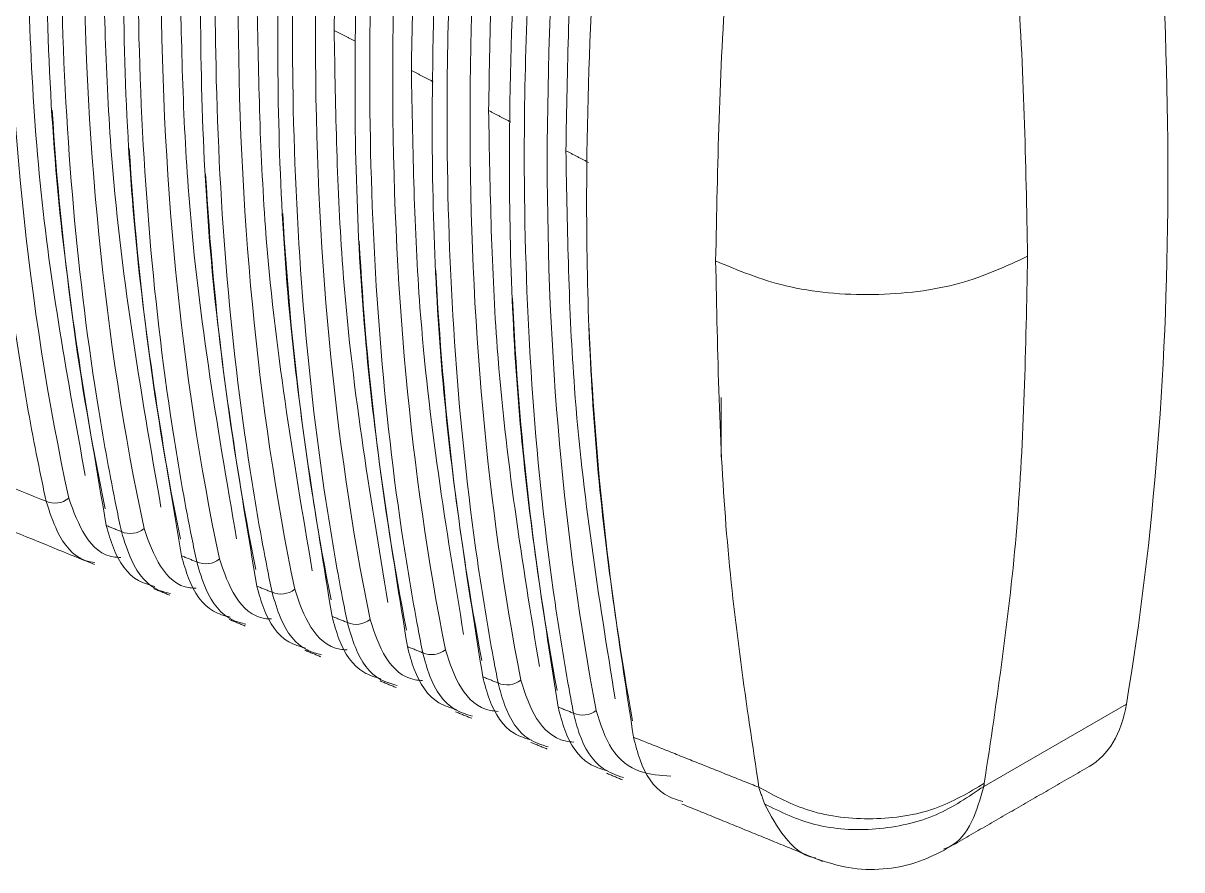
# Model space of a CAD drawing. Extents: x 12.1 to 108.7, y 1 to 80.4.
# Drawn here: x 78.387 to 79.08, y 59.605 to 60.111 of the extents above; entities that cross this region are included whole.
import ezdxf

# ---------------------------------------------------------------- set-up
doc = ezdxf.new("R2010")
doc.units = 0
doc.header["$MEASUREMENT"] = 0
doc.linetypes.add('SLD-Solid', pattern=[0])
doc.layers.add('OBJECT', color=7, linetype='CONTINUOUS')

msp = doc.modelspace()

# ---------------------------------------------------------------- linework, layer by layer
at = {"layer": 'OBJECT', "linetype": 'SLD-Solid', "lineweight": 15}
msp.add_line((78.96121, 59.65471), (79.04646, 59.70393), dxfattribs=at)
for centre, radius, start, end in [((78.40619, 59.83728), 0.01323, 246.63662, 308.80307), ((78.45117, 59.81917), 0.01326, 246.60465, 308.63111), ((78.49617, 59.80107), 0.01328, 246.57254, 308.45841), ((78.54119, 59.78299), 0.01331, 246.54028, 308.28497), ((78.58623, 59.76491), 0.01334, 246.50788, 308.11077), ((78.63128, 59.74685), 0.01337, 246.47534, 307.93582), ((78.67635, 59.7288), 0.0134, 246.44266, 307.76011), ((78.72145, 59.71076), 0.01343, 246.40983, 307.58362)]:
    msp.add_arc(centre, radius, start, end, dxfattribs=at)
for centre, major_axis, ratio, start_param, end_param in [((79.959, 61.09373), (1.12333, 1.91206), 0.582398, 2.143158, 2.577949), ((80.00284, 61.06842), (1.12168, 1.90926), 0.582398, 2.146521, 2.574586), ((80.04668, 61.04312), (1.12004, 1.90645), 0.582398, 2.149892, 2.571215), ((80.09052, 61.01781), (1.11839, 1.90365), 0.582398, 2.153271, 2.567836), ((80.13436, 60.9925), (1.11674, 1.90085), 0.582398, 2.156658, 2.564449), ((80.17821, 60.96719), (1.1151, 1.89805), 0.582398, 2.160053, 2.561054), ((80.22205, 60.94188), (1.11345, 1.89525), 0.582398, 2.163457, 2.55765), ((80.26589, 60.91658), (1.11181, 1.89245), 0.582398, 2.166868, 2.554239), ((77.56393, 60.98683), (-1.04028, 1.99674), 0.546312, 3.768959, 4.132467), ((79.95458, 61.09793), (1.094, 1.92828), 0.572321, 2.422794, 2.566341), ((79.99842, 61.07263), (1.09239, 1.92546), 0.572321, 2.422248, 2.562976), ((80.04226, 61.04732), (1.09079, 1.92263), 0.572321, 2.417411, 2.559603), ((80.0861, 61.02201), (1.08919, 1.9198), 0.572321, 2.417231, 2.556222), ((80.12994, 60.9967), (1.08758, 1.91698), 0.572321, 2.413095, 2.552833), ((80.17378, 60.97139), (1.08598, 1.91415), 0.572321, 2.409439, 2.549436), ((80.21762, 60.94608), (1.08438, 1.91133), 0.572321, 2.405364, 2.546031), ((80.26146, 60.92077), (1.08277, 1.9085), 0.572321, 2.400761, 2.542617), ((78.96704, 59.77215), (-0.05582, 0.1063), 0.548821, 3.163545, 3.76727)]:
    msp.add_ellipse(centre, major_axis=major_axis, ratio=ratio, start_param=start_param, end_param=end_param, dxfattribs=at)
for points, knots in [([(78.40095, 59.82514), (78.39993, 59.82988), (78.39487, 59.85361), (78.37597, 59.95539), (78.36019, 60.12914), (78.36557, 60.36918), (78.3891, 60.52917), (78.40095, 60.60976)], [0, 0, 0, 0, 0.0206636, 0.1033305, 0.4348053, 0.7152641, 1, 1, 1, 1]), ([(78.43686, 60.58483), (78.43588, 60.57894), (78.43097, 60.54944), (78.41267, 60.42612), (78.39776, 60.23634), (78.4033, 60.00623), (78.42562, 59.87616), (78.43686, 59.81066)], [0, 0, 0, 0, 0.020946, 0.104745, 0.440757, 0.718361, 1, 1, 1, 1]), ([(78.44591, 59.80701), (78.44491, 59.81176), (78.43993, 59.83555), (78.42136, 59.9376), (78.40632, 60.10966), (78.41204, 60.34537), (78.43456, 60.50045), (78.44591, 60.57855)], [0, 0, 0, 0, 0.021019, 0.105105, 0.442277, 0.719147, 1, 1, 1, 1]), ([(78.48181, 60.55365), (78.48085, 60.54775), (78.47602, 60.51828), (78.45805, 60.39508), (78.44385, 60.20783), (78.44971, 59.98243), (78.47107, 59.85612), (78.48181, 59.79254)], [0, 0, 0, 0, 0.021311, 0.106567, 0.448429, 0.72234, 1, 1, 1, 1]), ([(78.49089, 59.78888), (78.48991, 59.79366), (78.485, 59.81751), (78.46677, 59.91982), (78.45246, 60.09019), (78.45849, 60.32154), (78.48004, 60.47175), (78.49089, 60.54735)], [0, 0, 0, 0, 0.0213857, 0.1069417, 0.4500063, 0.7231533, 1, 1, 1, 1]), ([(78.52679, 60.52247), (78.52584, 60.51658), (78.52108, 60.48713), (78.50345, 60.36406), (78.48996, 60.17933), (78.49611, 59.95862), (78.51652, 59.83609), (78.52679, 59.77444)], [0, 0, 0, 0, 0.021688, 0.108454, 0.456371, 0.726448, 1, 1, 1, 1]), ([(78.53589, 59.77077), (78.53492, 59.77556), (78.5301, 59.79947), (78.5122, 59.90205), (78.49861, 60.07071), (78.50494, 60.29772), (78.52553, 60.44304), (78.53589, 60.51616)], [0, 0, 0, 0, 0.021766, 0.108843, 0.458007, 0.72729, 1, 1, 1, 1]), ([(78.57178, 60.4913), (78.57085, 60.48541), (78.56617, 60.45599), (78.54886, 60.33305), (78.53607, 60.15084), (78.54251, 59.93481), (78.56198, 59.81607), (78.57178, 59.75634)], [0, 0, 0, 0, 0.0220789, 0.1104079, 0.4645947, 0.7306913, 1, 1, 1, 1]), ([(78.57302, 60.10675), (78.57388, 60.15553), (78.57602, 60.27779), (78.59423, 60.40747), (78.60517, 60.4854)], [0, 0, 0, 0, 0.399041, 1, 1, 1, 1]), ([(78.58091, 59.75268), (78.57996, 59.75747), (78.57521, 59.78145), (78.55765, 59.88428), (78.54476, 60.05123), (78.55138, 60.27388), (78.57102, 60.41433), (78.58091, 60.48498)], [0, 0, 0, 0, 0.0221595, 0.1108113, 0.4662945, 0.7315643, 1, 1, 1, 1]), ([(78.61679, 60.46013), (78.61587, 60.45426), (78.61127, 60.42487), (78.5943, 60.30204), (78.58218, 60.12236), (78.58889, 59.91099), (78.60746, 59.79605), (78.61679, 59.73826)], [0, 0, 0, 0, 0.022484, 0.112433, 0.473117, 0.735079, 1, 1, 1, 1]), ([(78.62594, 59.73459), (78.62501, 59.7394), (78.62034, 59.76344), (78.60312, 59.86653), (78.59092, 60.03175), (78.59781, 60.25004), (78.61653, 60.38563), (78.62594, 60.4538)], [0, 0, 0, 0, 0.022568, 0.112852, 0.474884, 0.735984, 1, 1, 1, 1]), ([(78.61918, 60.08276), (78.62004, 60.13155), (78.62216, 60.25196), (78.63987, 60.37958), (78.65041, 60.45549)], [0, 0, 0, 0, 0.405259, 1, 1, 1, 1]), ([(78.66182, 60.42898), (78.66092, 60.42311), (78.6564, 60.39375), (78.63976, 60.27106), (78.62831, 60.09389), (78.63526, 59.88717), (78.65294, 59.77605), (78.66182, 59.72019)], [0, 0, 0, 0, 0.022904, 0.114532, 0.481954, 0.739618, 1, 1, 1, 1]), ([(78.66534, 60.05877), (78.6662, 60.10759), (78.66829, 60.22616), (78.68552, 60.35175), (78.69565, 60.42563)], [0, 0, 0, 0, 0.411755, 1, 1, 1, 1]), ([(78.671, 59.71651), (78.67008, 59.72133), (78.66549, 59.74544), (78.64861, 59.84879), (78.63709, 60.01227), (78.64423, 60.2262), (78.66204, 60.35693), (78.671, 60.42264)], [0, 0, 0, 0, 0.022991, 0.114968, 0.483791, 0.740558, 1, 1, 1, 1]), ([(78.70687, 60.39784), (78.70598, 60.39198), (78.70154, 60.36264), (78.68523, 60.24008), (78.67444, 60.06543), (78.68163, 59.86335), (78.69843, 59.75605), (78.70687, 59.70213)], [0, 0, 0, 0, 0.023339, 0.11671, 0.491124, 0.744318, 1, 1, 1, 1]), ([(78.7115, 60.03477), (78.71237, 60.08364), (78.71443, 60.2004), (78.73117, 60.32398), (78.74091, 60.39583)], [0, 0, 0, 0, 0.418548, 1, 1, 1, 1]), ([(78.71607, 59.69845), (78.71517, 59.70328), (78.71066, 59.72745), (78.69412, 59.83106), (78.68327, 59.99278), (78.69064, 60.20235), (78.70757, 60.32824), (78.71607, 60.39148)], [0, 0, 0, 0, 0.02343, 0.117164, 0.493036, 0.745294, 1, 1, 1, 1]), ([(78.75193, 60.36671), (78.75106, 60.36085), (78.7467, 60.33154), (78.73073, 60.20911), (78.72058, 60.03698), (78.72799, 59.83952), (78.74393, 59.73605), (78.75193, 59.68409)], [0, 0, 0, 0, 0.023792, 0.118973, 0.500646, 0.749188, 1, 1, 1, 1]), ([(78.82683, 60.31502), (78.81935, 60.25615), (78.80428, 60.13754), (78.8021, 60.02535), (78.801, 59.96885)], [0, 0, 0, 0, 0.496376, 1, 1, 1, 1]), ([(78.38837, 60.20272), (78.38986, 60.1392), (78.39284, 60.0123), (78.41382, 59.89782), (78.4243, 59.84064)], [0, 0, 0, 0, 0.500491, 1, 1, 1, 1]), ([(78.43453, 60.17873), (78.43539, 60.13085), (78.43763, 60.00549), (78.45733, 59.8919), (78.46951, 59.82169)], [0, 0, 0, 0, 0.38188, 1, 1, 1, 1]), ([(78.4807, 60.15473), (78.48155, 60.10689), (78.48376, 59.98339), (78.50296, 59.87134), (78.51472, 59.80269)], [0, 0, 0, 0, 0.387367, 1, 1, 1, 1]), ([(78.52686, 60.13074), (78.52771, 60.08292), (78.52989, 59.96127), (78.54859, 59.85074), (78.55994, 59.78365)], [0, 0, 0, 0, 0.393082, 1, 1, 1, 1]), ([(78.57302, 60.10675), (78.57388, 60.05894), (78.57602, 59.93912), (78.59423, 59.83009), (78.60517, 59.76458)], [0, 0, 0, 0, 0.3990408, 1, 1, 1, 1]), ([(78.61918, 60.08276), (78.62004, 60.03494), (78.62216, 59.91694), (78.63987, 59.80941), (78.65041, 59.74546)], [0, 0, 0, 0, 0.405259, 1, 1, 1, 1]), ([(78.66534, 60.05877), (78.6662, 60.01092), (78.66829, 59.89472), (78.68552, 59.78867), (78.69565, 59.72629)], [0, 0, 0, 0, 0.411755, 1, 1, 1, 1]), ([(78.7115, 60.03477), (78.71237, 59.98688), (78.71443, 59.87247), (78.73117, 59.76788), (78.74091, 59.70708)], [0, 0, 0, 0, 0.418548, 1, 1, 1, 1]), ([(78.98742, 59.97167), (78.97449, 59.96565), (78.94765, 59.95315), (78.89526, 59.94695), (78.84239, 59.95156), (78.81445, 59.96323), (78.801, 59.96885)], [0, 0, 0, 0, 0.2407727, 0.5, 0.7592273, 1, 1, 1, 1]), ([(78.82683, 59.65414), (78.81935, 59.7039), (78.80428, 59.80416), (78.8021, 59.91369), (78.801, 59.96885)], [0, 0, 0, 0, 0.496376, 1, 1, 1, 1]), ([(78.10467, 59.94509), (78.16204, 59.92181), (78.26071, 59.88177), (78.35957, 59.84185), (78.40095, 59.82514)], [0, 0, 0, 0, 0.581449, 1, 1, 1, 1]), ([(78.12642, 59.91171), (78.18807, 59.88631), (78.28895, 59.84474), (78.3903, 59.80345), (78.42973, 59.78739)], [0, 0, 0, 0, 0.6110034, 1, 1, 1, 1]), ([(78.43007, 59.78838), (78.42811, 59.78877), (78.41817, 59.79077), (78.40776, 59.80396), (78.40293, 59.81899), (78.40095, 59.82514)], [0, 0, 0, 0, 0.126953, 0.642673, 1, 1, 1, 1]), ([(78.41448, 59.82698), (78.41733, 59.81907), (78.42302, 59.80325), (78.43524, 59.79178), (78.44432, 59.79163), (78.44552, 59.79161)], [0, 0, 0, 0, 0.464519, 0.929148, 1, 1, 1, 1]), ([(78.43686, 59.81066), (78.43815, 59.80612), (78.44207, 59.79241), (78.45147, 59.77823), (78.46249, 59.77516), (78.46582, 59.77423)], [0, 0, 0, 0, 0.2566, 0.775132, 1, 1, 1, 1]), ([(78.47521, 59.77007), (78.4729, 59.77057), (78.46267, 59.7728), (78.45238, 59.78627), (78.44775, 59.80111), (78.44591, 59.80701)], [0, 0, 0, 0, 0.149271, 0.661863, 1, 1, 1, 1]), ([(78.45945, 59.80882), (78.46226, 59.80087), (78.46789, 59.78498), (78.48017, 59.7735), (78.48929, 59.77323), (78.49058, 59.77319)], [0, 0, 0, 0, 0.462137, 0.924383, 1, 1, 1, 1]), ([(78.48181, 59.79254), (78.4831, 59.78799), (78.48697, 59.77424), (78.49638, 59.75993), (78.50747, 59.75678), (78.51088, 59.75581)], [0, 0, 0, 0, 0.255073, 0.770525, 1, 1, 1, 1]), ([(78.52034, 59.75174), (78.51769, 59.75237), (78.50718, 59.75486), (78.49702, 59.7686), (78.49259, 59.78325), (78.49089, 59.78888)], [0, 0, 0, 0, 0.171541, 0.681168, 1, 1, 1, 1]), ([(78.50443, 59.79067), (78.50721, 59.78269), (78.51277, 59.76671), (78.52513, 59.75524), (78.53429, 59.75484), (78.53565, 59.75478)], [0, 0, 0, 0, 0.459717, 0.919543, 1, 1, 1, 1]), ([(78.52679, 59.77444), (78.52805, 59.76987), (78.53188, 59.75607), (78.5413, 59.74164), (78.55245, 59.73842), (78.55595, 59.73741)], [0, 0, 0, 0, 0.253623, 0.766149, 1, 1, 1, 1]), ([(78.54944, 59.77254), (78.55218, 59.76451), (78.55768, 59.74846), (78.5701, 59.73698), (78.57931, 59.73645), (78.58075, 59.73637)], [0, 0, 0, 0, 0.457256, 0.914621, 1, 1, 1, 1]), ([(78.56547, 59.7334), (78.56249, 59.73417), (78.55169, 59.73694), (78.54168, 59.75098), (78.53746, 59.76541), (78.53589, 59.77077)], [0, 0, 0, 0, 0.193792, 0.700612, 1, 1, 1, 1]), ([(78.57178, 59.75634), (78.57303, 59.75176), (78.57681, 59.73792), (78.58624, 59.72336), (78.59745, 59.72007), (78.60102, 59.71903)], [0, 0, 0, 0, 0.252246, 0.761995, 1, 1, 1, 1]), ([(78.6106, 59.71505), (78.60728, 59.71598), (78.59622, 59.71905), (78.58637, 59.73339), (78.58234, 59.7476), (78.58091, 59.75268)], [0, 0, 0, 0, 0.216056, 0.720221, 1, 1, 1, 1]), ([(78.59446, 59.75441), (78.59717, 59.74635), (78.6026, 59.73022), (78.61509, 59.71873), (78.62434, 59.71807), (78.62588, 59.71796)], [0, 0, 0, 0, 0.45475, 0.90961, 1, 1, 1, 1]), ([(78.61679, 59.73826), (78.61803, 59.73367), (78.62176, 59.71978), (78.63119, 59.7051), (78.64246, 59.70174), (78.6461, 59.70065)], [0, 0, 0, 0, 0.2509404, 0.758057, 1, 1, 1, 1]), ([(78.65572, 59.69669), (78.65208, 59.69779), (78.64075, 59.70119), (78.63107, 59.71585), (78.62725, 59.72982), (78.62594, 59.73459)], [0, 0, 0, 0, 0.238364, 0.74002, 1, 1, 1, 1]), ([(78.6395, 59.7363), (78.64218, 59.7282), (78.64754, 59.71199), (78.6601, 59.7005), (78.6694, 59.6997), (78.67102, 59.69956)], [0, 0, 0, 0, 0.452197, 0.904501, 1, 1, 1, 1]), ([(78.66182, 59.72019), (78.66304, 59.71558), (78.66672, 59.70165), (78.67616, 59.68685), (78.68748, 59.68342), (78.69118, 59.68229)], [0, 0, 0, 0, 0.249704, 0.754327, 1, 1, 1, 1]), ([(78.70084, 59.67832), (78.69687, 59.67961), (78.68529, 59.68336), (78.6758, 59.69833), (78.67218, 59.71206), (78.671, 59.71651)], [0, 0, 0, 0, 0.260748, 0.760034, 1, 1, 1, 1]), ([(78.68456, 59.7182), (78.68721, 59.71006), (78.6925, 59.69377), (78.70514, 59.68227), (78.71447, 59.68132), (78.71618, 59.68115)], [0, 0, 0, 0, 0.44959, 0.899288, 1, 1, 1, 1]), ([(78.70687, 59.70213), (78.70807, 59.69751), (78.7117, 59.68354), (78.72114, 59.66862), (78.7325, 59.66511), (78.73627, 59.66394)], [0, 0, 0, 0, 0.248534, 0.750798, 1, 1, 1, 1]), ([(78.74595, 59.65993), (78.74166, 59.66143), (78.72984, 59.66556), (78.72055, 59.68086), (78.71712, 59.69432), (78.71607, 59.69845)], [0, 0, 0, 0, 0.283238, 0.78029, 1, 1, 1, 1]), ([(78.72964, 59.70011), (78.73221, 59.69183), (78.73734, 59.67527), (78.75391, 59.6622), (78.76789, 59.6612), (78.77413, 59.66075)], [0, 0, 0, 0, 0.356145, 0.7123757, 1, 1, 1, 1]), ([(78.75193, 59.68409), (78.75312, 59.67945), (78.75671, 59.66543), (78.76613, 59.65039), (78.77754, 59.64681), (78.78137, 59.64561)], [0, 0, 0, 0, 0.247429, 0.747465, 1, 1, 1, 1]), ([(78.96152, 59.65652), (78.95211, 59.65092), (78.93258, 59.63931), (78.89492, 59.63365), (78.85692, 59.63798), (78.83662, 59.64888), (78.82683, 59.65414)], [0, 0, 0, 0, 0.24117, 0.5, 0.75883, 1, 1, 1, 1]), ([(78.96121, 59.65471), (78.9521, 59.64847), (78.93324, 59.63553), (78.8969, 59.62758), (78.86, 59.62964), (78.83988, 59.63944), (78.83016, 59.64418)], [0, 0, 0, 0, 0.241561, 0.5, 0.758439, 1, 1, 1, 1]), ([(78.96121, 59.65471), (78.95913, 59.64731), (78.95496, 59.6325), (78.94579, 59.62034), (78.93856, 59.61772), (78.93736, 59.61729)], [0, 0, 0, 0, 0.454444, 0.908888, 1, 1, 1, 1]), ([(78.8606, 59.61188), (78.86016, 59.61196), (78.85289, 59.61331), (78.84146, 59.62348), (78.83393, 59.63728), (78.83016, 59.64418)], [0, 0, 0, 0, 0.0316, 0.5158, 1, 1, 1, 1]), ([(78.86051, 59.61162), (78.8671, 59.60945), (78.88023, 59.60512), (78.90085, 59.60464), (78.92049, 59.60814), (78.93209, 59.61387), (78.93771, 59.61665)], [0, 0, 0, 0, 0.258969, 0.516545, 0.765562, 1, 1, 1, 1])]:
    msp.add_open_spline(points, degree=3, knots=knots, dxfattribs=at)
for points, degree in [([(78.98742, 59.97167), (78.98633, 60.02765), (78.98416, 60.13962), (78.96907, 60.25768), (78.96152, 60.31672)], 3), ([(78.58564, 60.10019), (78.57302, 60.10675)], 1), ([(78.63212, 60.07603), (78.61918, 60.08276)], 1), ([(78.6786, 60.05188), (78.66534, 60.05877)], 1), ([(78.72506, 60.02773), (78.7115, 60.03477)], 1), ([(78.98742, 59.97167), (78.98633, 59.91694), (78.98416, 59.80749), (78.96907, 59.70684), (78.96152, 59.65652)], 3), ([(78.80428, 59.85144), (78.80428, 59.88729)], 1), ([(78.43686, 59.81066), (78.44591, 59.80701)], 1), ([(78.48181, 59.79254), (78.49089, 59.78888)], 1), ([(78.4653, 59.77288), (78.47482, 59.76899)], 1), ([(78.52679, 59.77444), (78.53589, 59.77077)], 1), ([(78.51036, 59.75449), (78.51992, 59.75059)], 1), ([(78.57178, 59.75634), (78.58091, 59.75268)], 1), ([(78.61679, 59.73826), (78.62594, 59.73459)], 1), ([(78.55543, 59.7361), (78.56502, 59.73219)], 1), ([(78.6005, 59.71772), (78.61011, 59.71379)], 1), ([(78.66182, 59.72019), (78.671, 59.71651)], 1), ([(78.64557, 59.69933), (78.6552, 59.6954)], 1), ([(78.70687, 59.70213), (78.71607, 59.69845)], 1), ([(78.75193, 59.68409), (78.82683, 59.65414)], 1), ([(78.69064, 59.68094), (78.7003, 59.677)], 1), ([(78.73571, 59.66255), (78.74539, 59.6586)], 1), ([(78.93747, 59.61652), (79.02413, 59.66655)], 1), ([(78.96152, 59.65652), (78.96121, 59.65471)], 1), ([(78.83016, 59.64418), (78.82683, 59.65414)], 1), ([(78.78078, 59.64416), (78.86493, 59.60983)], 1)]:
    msp.add_open_spline(points, degree=degree, dxfattribs=at)

doc.saveas('drawing.dxf')
